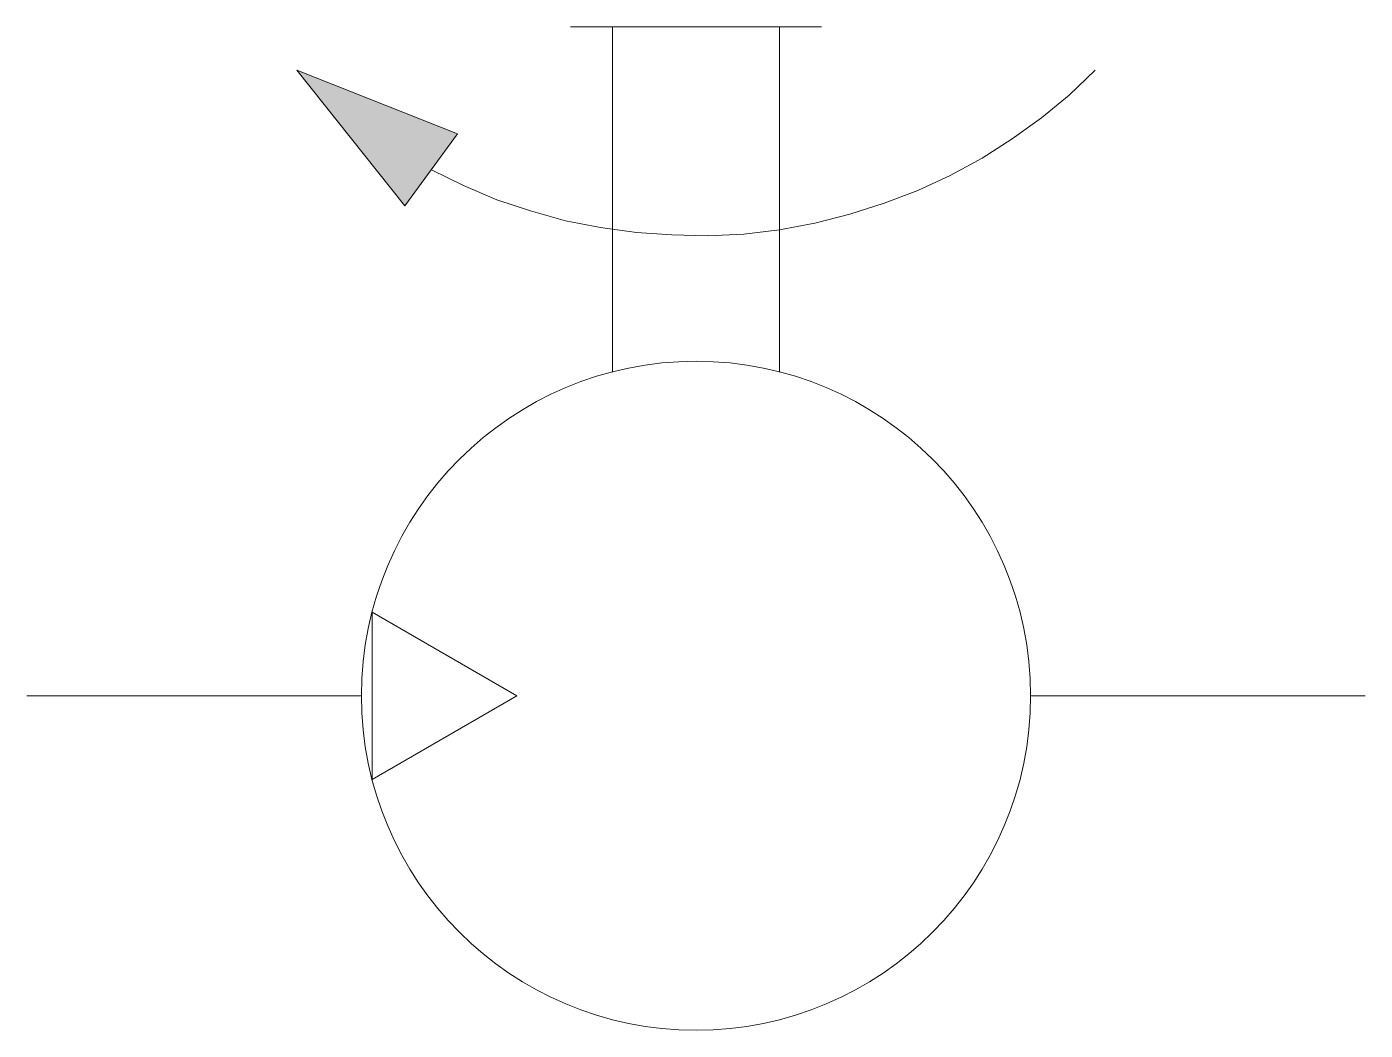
# Model space of a CAD drawing. Header units: millimetres. Extents: x 170 to 186, y 279.8 to 291.8.
import ezdxf

# ---------------------------------------------------------------- set-up
doc = ezdxf.new("R2010")
doc.units = ezdxf.units.MM
doc.layers.add('Слой по умолчанию', color=7, linetype='Continuous')

# ---------------------------------------------------------------- blocks, each defined once
blk = doc.blocks.new('20261015-13636-1')
at = {"layer": 'Слой по умолчанию', "lineweight": 0}
blk.add_hatch(color=7, dxfattribs=at).paths.add_polyline_path([(3.230005, -0.519995), (4.519995, -2.140002), (5.15, -1.280005), (3.230005, -0.519995)])
at = {"layer": 'Слой по умолчанию', "color": 7, "linetype": 'Continuous', "lineweight": 5}
for points in [[(6.5, 0), (9.5, 0)], [(7, -4.130005), (7, 0)], [(9, -4.130005), (9, 0)], [(4, -8), (0, -8)], [(12, -8), (16, -8)]]:
    blk.add_lwpolyline(points, dxfattribs=at)
at = {"layer": 'Слой по умолчанию', "color": 7, "linetype": 'Continuous', "lineweight": 5, "flags": 128}
blk.add_lwpolyline([(3.230005, -0.519995), (4.519995, -2.140002), (5.15, -1.280005), (3.230005, -0.519995)], close=True, dxfattribs=at)
for points in [[(12.769995, -0.519995), (12.459998, -0.819995), (12.130005, -1.090002), (11.780005, -1.340002), (11.419995, -1.569995), (11.040002, -1.780005), (10.65, -1.959998), (10.25, -2.109998), (9.840002, -2.240002), (9.419995, -2.35), (9, -2.430005), (8.569995, -2.480005), (8.140002, -2.5), (7.709998, -2.490002), (7.290002, -2.459998), (6.859998, -2.4), (6.440002, -2.319995), (6.019995, -2.2), (5.619995, -2.069995), (5.219995, -1.9), (4.840002, -1.709998)], [(4.130005, -9), (4.130005, -7), (5.859998, -8), (4.130005, -9)]]:
    blk.add_lwpolyline(points, dxfattribs=at)
at = {"layer": 'Слой по умолчанию', "color": 7, "linetype": 'Continuous', "lineweight": 5}
blk.add_circle((8, -8), 4, dxfattribs=at)

msp = doc.modelspace()

# ---------------------------------------------------------------- block references
at = {"layer": 'Слой по умолчанию'}
msp.add_blockref('20261015-13636-1', (170, 291.8), dxfattribs=at)

doc.saveas('drawing.dxf')
